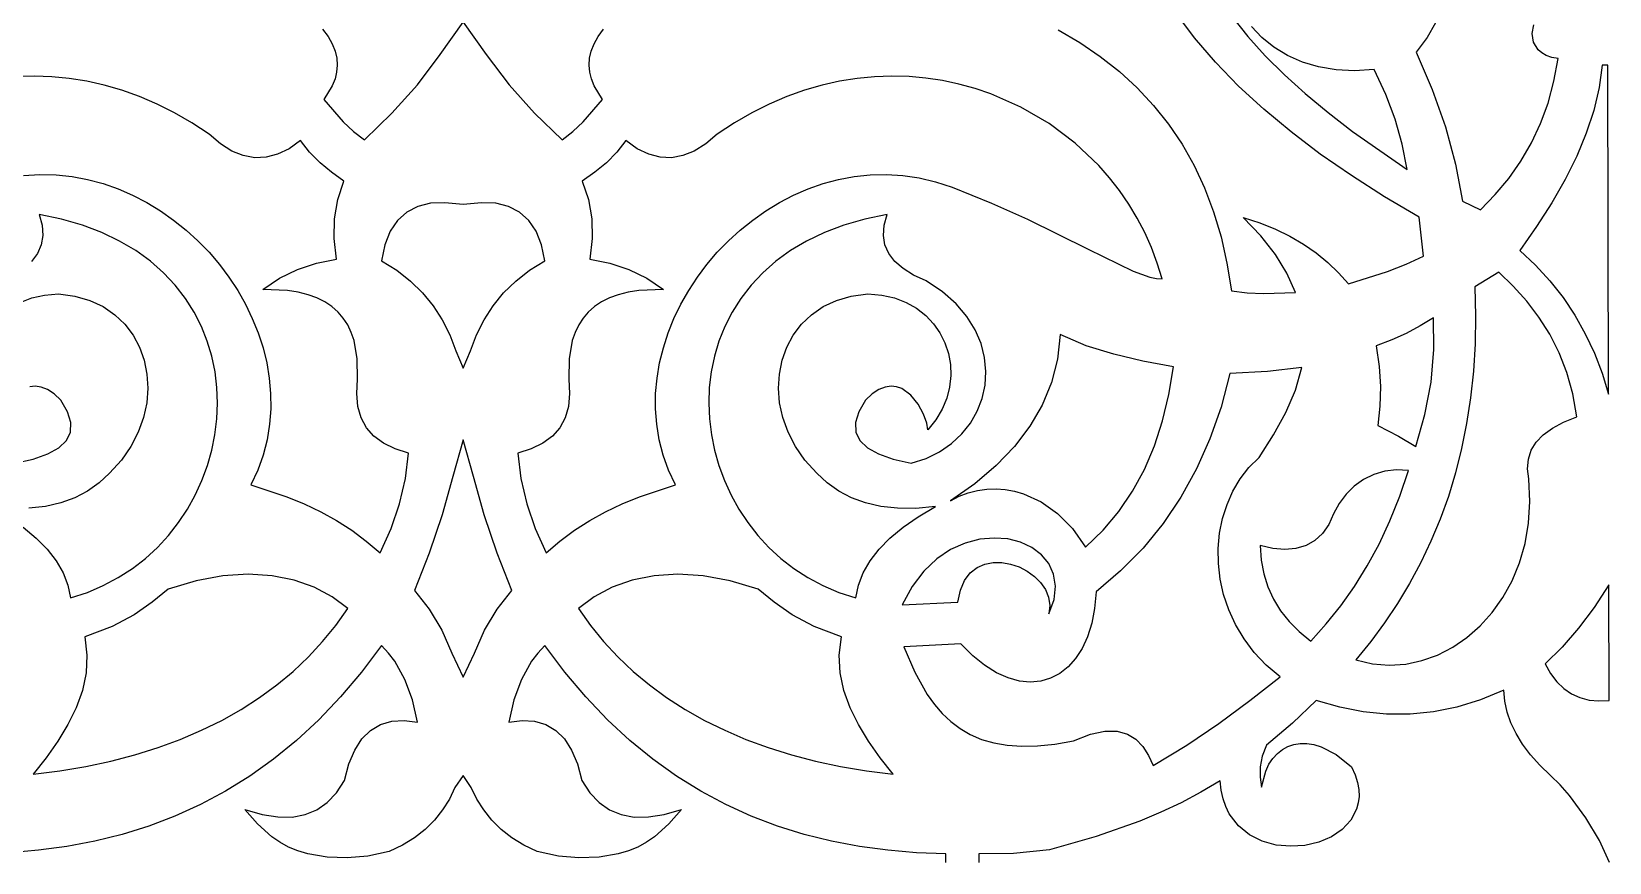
# Model space of a CAD drawing. Extents: x -1703 to -953, y -1065 to 985.
# Drawn here: x -1215 to -1053.1, y -265.4 to -180.1 of the extents above; entities that cross this region are included whole.
import ezdxf

# ---------------------------------------------------------------- set-up
doc = ezdxf.new("R2010")
doc.units = 0
doc.layers.add('LAYER_1', color=18, linetype='CONTINUOUS')

msp = doc.modelspace()

# ---------------------------------------------------------------- linework, layer by layer
at = {"layer": 'LAYER_1'}
for points in [[(-1185.15, -179.89), (-1184.59, -180.66), (-1184.17, -181.41), (-1183.87, -182.15), (-1183.7, -182.87), (-1183.65, -183.59), (-1183.71, -184.3), (-1183.88, -185.01), (-1184.17, -185.71), (-1185.04, -187.11), (-1183.03, -189.41), (-1181.97, -190.41), (-1180.87, -191.27), (-1178.04, -188.51), (-1175.43, -185.6), (-1173.07, -182.49), (-1170.73, -179.19), (-1168.38, -182.49), (-1166.02, -185.6), (-1163.41, -188.51), (-1160.58, -191.27), (-1159.48, -190.41), (-1158.42, -189.41), (-1156.42, -187.11), (-1157.29, -185.71), (-1157.57, -185.01), (-1157.74, -184.3), (-1157.81, -183.59), (-1157.75, -182.87), (-1157.58, -182.15), (-1157.28, -181.41), (-1156.86, -180.66), (-1156.31, -179.89)], [(-1109.67, -179.97), (-1107.43, -181.27), (-1105.33, -182.7), (-1103.36, -184.25), (-1101.54, -185.93), (-1099.86, -187.72), (-1098.32, -189.65), (-1096.94, -191.71), (-1095.7, -193.89), (-1094.62, -196.2), (-1093.7, -198.64), (-1092.93, -201.22), (-1092.33, -203.93), (-1091.88, -206.77), (-1090.25, -206.96), (-1088.59, -207.03), (-1085.29, -206.92), (-1086.17, -204.94), (-1087.35, -203.01), (-1088.85, -201.1), (-1090.65, -199.24), (-1088.95, -199.78), (-1087.36, -200.42), (-1085.87, -201.15), (-1084.48, -201.97), (-1083.19, -202.86), (-1081.99, -203.84), (-1080.88, -204.9), (-1079.86, -206.03), (-1075.85, -204.77), (-1073.95, -204.03), (-1072.15, -203.21), (-1072.61, -199.2), (-1076.17, -197.09), (-1079.55, -194.93), (-1082.75, -192.71), (-1085.75, -190.45), (-1088.55, -188.12), (-1091.14, -185.74), (-1093.51, -183.29), (-1095.66, -180.79), (-1097.58, -178.22)], [(-1091.75, -178.68), (-1090.17, -180.65), (-1088.4, -182.62), (-1086.44, -184.57), (-1084.29, -186.51), (-1081.95, -188.46), (-1079.43, -190.4), (-1073.84, -194.3), (-1074.35, -191.71), (-1075.07, -189.14), (-1076.03, -186.59), (-1077.23, -184.05), (-1079.23, -184.16), (-1081.13, -184.06), (-1082.92, -183.76), (-1084.59, -183.27), (-1086.13, -182.6), (-1087.52, -181.76), (-1088.75, -180.76), (-1089.82, -179.61)], [(-1070.93, -179.25), (-1071.79, -180.74), (-1072.92, -182.27), (-1071.26, -186.09), (-1069.91, -189.92), (-1068.87, -193.74), (-1068.14, -197.56), (-1066.29, -198.45), (-1064.79, -196.88), (-1063.41, -195.21), (-1062.17, -193.44), (-1061.08, -191.57), (-1060.14, -189.58), (-1059.37, -187.48), (-1058.77, -185.25), (-1058.34, -182.9), (-1058.99, -182.79), (-1059.55, -182.6), (-1060.01, -182.34), (-1060.39, -182.01), (-1060.87, -181.22), (-1061.01, -180.34), (-1060.82, -179.45)], [(-1215.84, -194.91), (-1214.17, -194.81), (-1212.51, -194.85), (-1210.87, -195.03), (-1209.27, -195.33), (-1207.69, -195.75), (-1206.15, -196.29), (-1204.65, -196.94), (-1203.19, -197.7), (-1201.79, -198.55), (-1200.45, -199.49), (-1199.17, -200.52), (-1197.96, -201.62), (-1196.81, -202.8), (-1195.75, -204.05), (-1194.77, -205.36), (-1193.87, -206.72), (-1193.07, -208.13), (-1192.37, -209.59), (-1191.76, -211.08), (-1191.27, -212.6), (-1190.89, -214.15), (-1190.63, -215.72), (-1190.49, -217.29), (-1190.47, -218.88), (-1190.6, -220.46), (-1190.86, -222.04), (-1191.26, -223.61), (-1191.81, -225.16), (-1192.52, -226.68), (-1188.81, -227.89), (-1187.05, -228.61), (-1185.35, -229.43), (-1183.71, -230.34), (-1182.15, -231.34), (-1180.67, -232.45), (-1179.26, -233.66), (-1178.12, -231.15), (-1177.25, -228.61), (-1176.65, -226.03), (-1176.33, -223.41), (-1177.72, -222.99), (-1178.91, -222.41), (-1179.88, -221.69), (-1180.64, -220.82), (-1181.19, -219.79), (-1181.53, -218.63), (-1181.65, -217.31), (-1181.57, -215.84), (-1181.59, -213.73), (-1181.92, -211.87), (-1182.21, -211.03), (-1182.58, -210.26), (-1183.03, -209.56), (-1183.57, -208.94), (-1184.2, -208.38), (-1184.92, -207.89), (-1185.74, -207.49), (-1186.65, -207.15), (-1187.65, -206.9), (-1188.76, -206.73), (-1191.28, -206.63), (-1189.57, -205.46), (-1187.74, -204.55), (-1185.79, -203.9), (-1183.73, -203.52), (-1183.97, -201.4), (-1183.92, -199.36), (-1183.58, -197.39), (-1182.96, -195.5), (-1184.24, -194.59), (-1185.42, -193.6), (-1186.49, -192.52), (-1187.43, -191.34), (-1188.6, -192.17), (-1189.77, -192.73), (-1190.94, -193.04), (-1192.11, -193.09), (-1193.29, -192.88), (-1194.46, -192.41), (-1195.63, -191.68), (-1196.8, -190.68), (-1198.57, -189.52), (-1200.35, -188.48), (-1202.14, -187.58), (-1203.94, -186.81), (-1205.75, -186.17), (-1207.56, -185.64), (-1209.37, -185.24), (-1211.17, -184.96), (-1212.96, -184.79), (-1214.73, -184.73), (-1216.49, -184.77)], [(-1215.88, -231.02), (-1214.54, -232.13), (-1213.41, -233.28), (-1212.49, -234.47), (-1211.79, -235.7), (-1211.3, -236.96), (-1211.02, -238.26), (-1209.29, -237.71), (-1207.66, -237.02), (-1206.12, -236.2), (-1204.68, -235.27), (-1203.34, -234.23), (-1202.1, -233.09), (-1200.97, -231.86), (-1199.94, -230.55), (-1199.03, -229.17), (-1198.23, -227.73), (-1197.54, -226.23), (-1196.98, -224.7), (-1196.53, -223.12), (-1196.21, -221.53), (-1196.01, -219.91), (-1195.94, -218.29), (-1196, -216.67), (-1196.19, -215.07), (-1196.52, -213.48), (-1196.99, -211.92), (-1197.59, -210.41), (-1198.34, -208.94), (-1199.24, -207.53), (-1200.28, -206.18), (-1201.48, -204.91), (-1202.82, -203.72), (-1204.33, -202.63), (-1205.99, -201.65), (-1207.81, -200.77), (-1209.79, -200.02), (-1211.94, -199.39), (-1214.26, -198.91), (-1213.95, -200.02), (-1213.87, -201.06), (-1214.03, -202.03), (-1214.41, -202.92), (-1215.03, -203.73)], [(-1216.2, -207.94), (-1215.01, -207.48), (-1213.69, -207.19), (-1212.25, -207.08), (-1210.57, -207.3), (-1209.04, -207.74), (-1207.67, -208.38), (-1206.48, -209.21), (-1205.45, -210.19), (-1204.6, -211.31), (-1203.94, -212.55), (-1203.47, -213.89), (-1203.18, -215.3), (-1203.1, -216.76), (-1203.21, -218.25), (-1203.54, -219.76), (-1204.08, -221.26), (-1204.83, -222.73), (-1205.81, -224.15), (-1207.01, -225.49), (-1208.08, -226.47), (-1209.27, -227.31), (-1210.58, -228), (-1212.02, -228.53), (-1213.6, -228.9), (-1215.31, -229.08)], [(-1216.73, -224.45), (-1214.86, -224.03), (-1213.35, -223.5), (-1212.22, -222.86), (-1211.44, -222.11), (-1211.04, -221.25), (-1211, -220.27), (-1211.33, -219.19), (-1212.02, -217.99), (-1212.72, -217.33), (-1213.39, -216.89), (-1214.04, -216.63), (-1214.64, -216.54), (-1215.21, -216.61)], [(-1121.18, -265.43), (-1121.18, -264.54), (-1124.19, -264.44), (-1127.15, -264.19), (-1130.06, -263.8), (-1132.92, -263.26), (-1135.72, -262.57), (-1138.46, -261.71), (-1141.15, -260.69), (-1143.77, -259.5), (-1146.33, -258.13), (-1148.83, -256.58), (-1151.26, -254.84), (-1153.62, -252.91), (-1155.91, -250.78), (-1158.13, -248.45), (-1160.28, -245.91), (-1162.35, -243.16), (-1163.07, -243.94), (-1163.7, -244.78), (-1164.74, -246.65), (-1165.51, -248.75), (-1166.05, -251.04), (-1164.66, -250.86), (-1163.39, -250.94), (-1162.24, -251.28), (-1161.23, -251.88), (-1160.34, -252.75), (-1159.6, -253.9), (-1159, -255.32), (-1158.56, -257.03), (-1157.73, -258.28), (-1156.78, -259.28), (-1155.72, -260.03), (-1154.52, -260.52), (-1153.18, -260.77), (-1151.71, -260.76), (-1150.09, -260.51), (-1148.32, -260), (-1149.61, -261.48), (-1151.09, -262.79), (-1151.92, -263.36), (-1152.81, -263.85), (-1153.76, -264.25), (-1154.8, -264.55), (-1156.78, -264.88), (-1158.84, -264.96), (-1160.95, -264.78), (-1163.12, -264.31), (-1164.5, -263.67), (-1165.74, -262.91), (-1166.83, -262.05), (-1167.79, -261.09), (-1168.62, -260.05), (-1169.31, -258.93), (-1169.89, -257.75), (-1170.73, -256.5), (-1171.57, -257.75), (-1172.14, -258.93), (-1172.84, -260.05), (-1173.66, -261.09), (-1174.62, -262.05), (-1175.71, -262.91), (-1176.95, -263.67), (-1178.33, -264.31), (-1180.5, -264.78), (-1182.62, -264.96), (-1184.67, -264.88), (-1186.66, -264.55), (-1187.69, -264.25), (-1188.65, -263.85), (-1189.53, -263.36), (-1190.36, -262.79), (-1191.84, -261.48), (-1193.13, -260), (-1191.36, -260.51), (-1189.74, -260.76), (-1188.27, -260.77), (-1186.94, -260.52), (-1185.74, -260.03), (-1184.67, -259.28), (-1183.72, -258.28), (-1182.9, -257.03), (-1182.45, -255.32), (-1181.85, -253.9), (-1181.11, -252.75), (-1180.23, -251.88), (-1179.21, -251.28), (-1178.06, -250.94), (-1176.79, -250.86), (-1175.4, -251.04), (-1175.94, -248.75), (-1176.71, -246.65), (-1177.75, -244.78), (-1178.39, -243.94), (-1179.1, -243.16), (-1181.17, -245.91), (-1183.32, -248.45), (-1185.54, -250.78), (-1187.83, -252.91), (-1190.19, -254.84), (-1192.62, -256.58), (-1195.12, -258.13), (-1197.68, -259.5), (-1200.31, -260.69), (-1202.99, -261.71), (-1205.73, -262.57), (-1208.54, -263.26), (-1211.39, -263.8), (-1214.3, -264.19), (-1217.26, -264.44)], [(-1053.07, -265.43), (-1054.1, -263.18), (-1055.49, -260.85), (-1057.18, -258.55), (-1058.12, -257.48), (-1059.12, -256.52), (-1060.22, -255.45), (-1061.18, -254.38), (-1061.99, -253.3), (-1062.66, -252.21), (-1063.19, -251.11), (-1063.57, -250), (-1063.81, -248.88), (-1063.9, -247.75), (-1066.31, -248.75), (-1068.72, -249.49), (-1071.12, -249.97), (-1073.53, -250.21), (-1075.94, -250.2), (-1078.35, -249.96), (-1080.76, -249.49), (-1083.17, -248.8), (-1085.6, -251.14), (-1088.26, -253.4), (-1088.71, -254.54), (-1088.92, -255.63), (-1088.93, -256.68), (-1088.8, -257.71), (-1088.35, -256.06), (-1088.02, -255.36), (-1087.62, -254.76), (-1087.15, -254.26), (-1086.64, -253.85), (-1086.07, -253.54), (-1085.46, -253.33), (-1084.81, -253.22), (-1084.12, -253.23), (-1083.4, -253.34), (-1082.66, -253.56), (-1081.12, -254.36), (-1079.55, -255.63), (-1079.18, -256.44), (-1078.93, -257.22), (-1078.79, -257.96), (-1078.77, -258.67), (-1078.85, -259.33), (-1079.02, -259.96), (-1079.61, -261.09), (-1080.49, -262.04), (-1081.61, -262.79), (-1082.91, -263.34), (-1084.32, -263.68), (-1085.79, -263.78), (-1087.27, -263.65), (-1088.7, -263.26), (-1090.02, -262.6), (-1091.16, -261.66), (-1092.09, -260.43), (-1092.45, -259.7), (-1092.73, -258.89), (-1092.93, -258.01), (-1093.04, -257.04), (-1095.01, -258.22), (-1097.03, -259.3), (-1099.12, -260.29), (-1101.27, -261.18), (-1105.76, -262.76), (-1110.54, -264.13), (-1114.24, -264.51), (-1117.8, -264.54), (-1117.8, -265.43), (-1117.79, -265.43)]]:
    msp.add_lwpolyline(points, dxfattribs=at)
for points in [[(-1053.82, -183.59), (-1054.13, -185.9), (-1054.68, -188.23), (-1055.45, -190.58), (-1056.43, -192.94), (-1057.61, -195.33), (-1058.99, -197.73), (-1060.55, -200.16), (-1062.28, -202.6), (-1060.66, -204.12), (-1059.18, -205.74), (-1057.83, -207.45), (-1056.62, -209.26), (-1055.55, -211.16), (-1054.61, -213.15), (-1053.82, -215.22), (-1053.16, -217.38), (-1053.22, -183.59)], [(-1128.5, -184.79), (-1130.29, -184.96), (-1132.09, -185.24), (-1133.89, -185.64), (-1135.7, -186.17), (-1137.51, -186.81), (-1139.31, -187.58), (-1141.11, -188.48), (-1142.89, -189.52), (-1144.65, -190.68), (-1145.82, -191.68), (-1147, -192.41), (-1148.17, -192.88), (-1149.34, -193.09), (-1150.51, -193.04), (-1151.68, -192.73), (-1152.85, -192.17), (-1154.03, -191.34), (-1154.96, -192.52), (-1156.03, -193.6), (-1157.21, -194.59), (-1158.5, -195.5), (-1157.87, -197.39), (-1157.53, -199.36), (-1157.48, -201.4), (-1157.73, -203.52), (-1155.66, -203.9), (-1153.72, -204.55), (-1151.89, -205.46), (-1150.17, -206.63), (-1152.69, -206.73), (-1153.8, -206.9), (-1154.81, -207.15), (-1155.72, -207.49), (-1156.53, -207.89), (-1157.25, -208.38), (-1157.88, -208.94), (-1158.42, -209.56), (-1158.87, -210.26), (-1159.24, -211.03), (-1159.53, -211.87), (-1159.86, -213.73), (-1159.89, -215.84), (-1159.8, -217.31), (-1159.92, -218.63), (-1160.26, -219.79), (-1160.81, -220.82), (-1161.57, -221.69), (-1162.54, -222.41), (-1163.73, -222.99), (-1165.13, -223.41), (-1164.8, -226.03), (-1164.2, -228.61), (-1163.33, -231.15), (-1162.2, -233.66), (-1160.79, -232.45), (-1159.3, -231.34), (-1157.74, -230.34), (-1156.11, -229.43), (-1154.41, -228.61), (-1152.64, -227.89), (-1148.94, -226.68), (-1149.64, -225.16), (-1150.19, -223.61), (-1150.6, -222.04), (-1150.86, -220.46), (-1150.98, -218.88), (-1150.97, -217.29), (-1150.83, -215.72), (-1150.56, -214.15), (-1150.18, -212.6), (-1149.69, -211.08), (-1149.09, -209.59), (-1148.38, -208.13), (-1147.58, -206.72), (-1146.69, -205.36), (-1145.7, -204.05), (-1144.64, -202.8), (-1143.5, -201.62), (-1142.28, -200.52), (-1141, -199.49), (-1139.66, -198.55), (-1138.26, -197.7), (-1136.81, -196.94), (-1135.31, -196.29), (-1133.77, -195.75), (-1132.19, -195.33), (-1130.58, -195.03), (-1128.94, -194.85), (-1127.29, -194.81), (-1125.61, -194.91), (-1123.93, -195.16), (-1122.24, -195.56), (-1120.54, -196.11), (-1116.49, -197.75), (-1112.81, -199.41), (-1106.58, -202.48), (-1101.95, -204.73), (-1100.26, -205.35), (-1099.57, -205.5), (-1098.99, -205.54), (-1099.48, -203.9), (-1100.07, -202.31), (-1100.76, -200.77), (-1101.54, -199.28), (-1102.41, -197.85), (-1103.36, -196.47), (-1104.39, -195.15), (-1105.49, -193.9), (-1107.91, -191.6), (-1110.59, -189.59), (-1113.48, -187.89), (-1116.58, -186.54), (-1118.19, -185.99), (-1119.84, -185.54), (-1121.52, -185.18), (-1123.23, -184.93), (-1124.96, -184.77), (-1126.72, -184.73)], [(-1174.07, -197.77), (-1175.37, -198.09), (-1176.5, -198.68), (-1177.45, -199.53), (-1178.21, -200.64), (-1178.76, -202.02), (-1179.1, -203.66), (-1177.54, -204.65), (-1176.13, -205.75), (-1174.89, -206.96), (-1173.8, -208.29), (-1172.87, -209.72), (-1172.1, -211.27), (-1171.49, -212.93), (-1170.73, -214.71), (-1169.96, -212.93), (-1169.35, -211.27), (-1168.58, -209.72), (-1167.65, -208.29), (-1166.57, -206.96), (-1165.32, -205.75), (-1163.91, -204.65), (-1162.35, -203.66), (-1162.69, -202.02), (-1163.24, -200.64), (-1164, -199.53), (-1164.95, -198.68), (-1166.08, -198.09), (-1167.38, -197.77), (-1168.84, -197.71), (-1170.73, -197.91), (-1172.62, -197.71)], [(-1129.51, -199.39), (-1131.66, -200.02), (-1133.64, -200.77), (-1135.47, -201.65), (-1137.13, -202.63), (-1138.63, -203.72), (-1139.98, -204.91), (-1141.17, -206.18), (-1142.21, -207.53), (-1143.11, -208.94), (-1143.86, -210.41), (-1144.47, -211.92), (-1144.93, -213.48), (-1145.26, -215.07), (-1145.46, -216.67), (-1145.52, -218.29), (-1145.45, -219.91), (-1145.25, -221.53), (-1144.92, -223.12), (-1144.48, -224.7), (-1143.91, -226.23), (-1143.23, -227.73), (-1142.42, -229.17), (-1141.51, -230.55), (-1140.49, -231.86), (-1139.35, -233.09), (-1138.12, -234.23), (-1136.78, -235.27), (-1135.34, -236.2), (-1133.8, -237.02), (-1132.16, -237.71), (-1130.43, -238.26), (-1130.15, -236.96), (-1129.66, -235.7), (-1128.96, -234.47), (-1128.04, -233.28), (-1126.92, -232.13), (-1125.58, -231.02), (-1124.02, -229.94), (-1122.26, -228.9), (-1124.28, -229.09), (-1126.14, -229.08), (-1127.86, -228.9), (-1129.43, -228.53), (-1130.87, -228), (-1132.18, -227.31), (-1133.37, -226.47), (-1134.44, -225.49), (-1135.65, -224.15), (-1136.62, -222.73), (-1137.38, -221.26), (-1137.91, -219.76), (-1138.24, -218.25), (-1138.36, -216.76), (-1138.27, -215.3), (-1137.99, -213.89), (-1137.51, -212.55), (-1136.85, -211.31), (-1136, -210.19), (-1134.98, -209.21), (-1133.78, -208.38), (-1132.41, -207.74), (-1130.89, -207.3), (-1129.2, -207.08), (-1127.76, -207.19), (-1126.45, -207.48), (-1125.25, -207.94), (-1124.18, -208.54), (-1123.25, -209.28), (-1122.45, -210.13), (-1121.79, -211.07), (-1121.28, -212.09), (-1120.92, -213.18), (-1120.72, -214.31), (-1120.68, -215.46), (-1120.8, -216.63), (-1121.09, -217.79), (-1121.56, -218.92), (-1122.2, -220), (-1123.03, -221.03), (-1123.13, -220.35), (-1123.46, -219.41), (-1124.01, -218.4), (-1124.77, -217.47), (-1125.71, -216.79), (-1126.24, -216.61), (-1126.81, -216.54), (-1127.42, -216.63), (-1128.06, -216.89), (-1128.73, -217.33), (-1129.43, -217.99), (-1130.12, -219.19), (-1130.45, -220.27), (-1130.41, -221.25), (-1130.01, -222.11), (-1129.24, -222.86), (-1128.1, -223.5), (-1126.6, -224.03), (-1124.73, -224.45), (-1123.2, -223.96), (-1121.82, -223.28), (-1120.6, -222.43), (-1119.54, -221.44), (-1118.66, -220.33), (-1117.96, -219.11), (-1117.46, -217.8), (-1117.16, -216.44), (-1117.07, -215.03), (-1117.2, -213.6), (-1117.57, -212.17), (-1118.18, -210.76), (-1119.03, -209.39), (-1120.14, -208.09), (-1121.53, -206.86), (-1123.19, -205.74), (-1124.5, -205.14), (-1125.58, -204.48), (-1126.42, -203.73), (-1127.04, -202.92), (-1127.43, -202.03), (-1127.58, -201.06), (-1127.5, -200.02), (-1127.19, -198.91)], [(-1066.9, -206.33), (-1066.83, -209.31), (-1066.87, -212.2), (-1067.04, -215.01), (-1067.33, -217.74), (-1067.73, -220.39), (-1068.24, -222.95), (-1068.87, -225.44), (-1069.6, -227.86), (-1070.44, -230.2), (-1071.39, -232.46), (-1072.43, -234.66), (-1073.58, -236.79), (-1074.81, -238.85), (-1076.15, -240.84), (-1077.57, -242.77), (-1079.09, -244.64), (-1077.38, -245.04), (-1075.67, -245.18), (-1073.98, -245.07), (-1072.32, -244.72), (-1070.71, -244.14), (-1069.16, -243.34), (-1067.7, -242.34), (-1066.34, -241.14), (-1065.11, -239.77), (-1064.01, -238.22), (-1063.07, -236.52), (-1062.3, -234.67), (-1061.73, -232.69), (-1061.37, -230.59), (-1061.24, -228.38), (-1061.35, -226.07), (-1061.48, -225.02), (-1061.39, -224.03), (-1061.09, -223.12), (-1060.58, -222.29), (-1059.86, -221.53), (-1058.92, -220.84), (-1057.78, -220.23), (-1056.42, -219.69), (-1056.83, -217.33), (-1057.44, -215.15), (-1058.23, -213.12), (-1059.19, -211.22), (-1060.31, -209.46), (-1061.56, -207.82), (-1062.94, -206.28), (-1064.44, -204.84)], [(-1072.49, -210.35), (-1073.92, -211.12), (-1075.42, -211.8), (-1077, -212.41), (-1076.71, -214.51), (-1076.58, -216.57), (-1076.63, -218.6), (-1076.85, -220.58), (-1074.71, -221.66), (-1072.96, -222.73), (-1072.02, -219.45), (-1071.38, -216.12), (-1071.08, -212.79), (-1071.14, -209.52)], [(-1109.73, -213.76), (-1110.34, -216.18), (-1111.28, -218.48), (-1112.55, -220.66), (-1114.13, -222.73), (-1116.03, -224.7), (-1118.22, -226.56), (-1120.72, -228.31), (-1119.81, -227.85), (-1118.88, -227.49), (-1117.94, -227.25), (-1116.99, -227.11), (-1116.03, -227.08), (-1115.08, -227.15), (-1114.14, -227.32), (-1113.21, -227.59), (-1111.4, -228.41), (-1109.71, -229.61), (-1108.18, -231.17), (-1106.84, -233.06), (-1105.03, -231.33), (-1103.42, -229.42), (-1102.01, -227.33), (-1100.79, -225.08), (-1099.76, -222.67), (-1098.93, -220.11), (-1098.28, -217.41), (-1097.82, -214.57), (-1100.97, -213.97), (-1103.95, -213.27), (-1106.77, -212.39), (-1109.46, -211.23)], [(-1088.18, -215.02), (-1092.04, -215.24), (-1092.94, -218.69), (-1094.08, -221.96), (-1095.45, -225.04), (-1097.05, -227.94), (-1098.88, -230.65), (-1100.94, -233.17), (-1103.24, -235.51), (-1105.76, -237.66), (-1105.92, -239.35), (-1106.21, -240.88), (-1106.65, -242.26), (-1107.2, -243.46), (-1107.87, -244.5), (-1108.63, -245.36), (-1109.49, -246.04), (-1110.44, -246.53), (-1111.45, -246.82), (-1112.52, -246.92), (-1113.64, -246.81), (-1114.8, -246.49), (-1115.99, -245.96), (-1117.2, -245.2), (-1118.42, -244.22), (-1119.64, -243.01), (-1125.5, -243.31), (-1124.38, -245.91), (-1123.09, -248.21), (-1122.36, -249.23), (-1121.56, -250.15), (-1120.68, -250.98), (-1119.72, -251.7), (-1118.67, -252.31), (-1117.52, -252.8), (-1116.26, -253.17), (-1114.89, -253.41), (-1113.39, -253.51), (-1111.76, -253.48), (-1109.99, -253.29), (-1108.07, -252.96), (-1106.34, -252.28), (-1104.86, -251.96), (-1103.6, -251.96), (-1102.55, -252.25), (-1101.67, -252.79), (-1100.96, -253.53), (-1100.37, -254.44), (-1099.9, -255.48), (-1096.46, -253.39), (-1093.16, -251.16), (-1089.97, -248.81), (-1086.87, -246.38), (-1088.3, -245.18), (-1089.53, -243.87), (-1090.58, -242.48), (-1091.46, -241.01), (-1092.15, -239.49), (-1092.67, -237.93), (-1093.02, -236.35), (-1093.2, -234.76), (-1093.22, -233.19), (-1093.08, -231.64), (-1092.78, -230.13), (-1092.32, -228.69), (-1091.72, -227.32), (-1090.97, -226.05), (-1090.07, -224.89), (-1089.03, -223.85), (-1087.55, -221.55), (-1086.29, -219.25), (-1085.31, -216.95), (-1084.64, -214.64)], [(-1171.79, -225.83), (-1172.88, -229.74), (-1174.21, -233.67), (-1175.71, -237.52), (-1174.22, -239.43), (-1172.93, -241.59), (-1171.88, -243.94), (-1170.73, -246.42), (-1169.57, -243.94), (-1168.52, -241.59), (-1167.24, -239.43), (-1165.74, -237.52), (-1167.24, -233.67), (-1168.58, -229.74), (-1169.66, -225.83), (-1170.73, -222.05)], [(-1076.14, -225.27), (-1077.27, -225.61), (-1078.32, -226.13), (-1079.26, -226.81), (-1080.1, -227.63), (-1080.82, -228.58), (-1081.4, -229.64), (-1081.88, -230.76), (-1082.51, -231.68), (-1083.3, -232.39), (-1084.21, -232.91), (-1085.25, -233.22), (-1086.39, -233.32), (-1087.62, -233.22), (-1088.93, -232.91), (-1088.82, -234.39), (-1088.55, -235.8), (-1088.13, -237.14), (-1087.56, -238.4), (-1086.83, -239.59), (-1085.94, -240.7), (-1084.91, -241.74), (-1083.71, -242.71), (-1082.14, -240.95), (-1080.65, -239.08), (-1079.24, -237.1), (-1077.93, -234.99), (-1076.71, -232.75), (-1075.6, -230.37), (-1074.59, -227.85), (-1073.69, -225.19), (-1074.94, -225.12)], [(-1117.71, -232.26), (-1119.2, -232.66), (-1120.69, -233.32), (-1122.11, -234.27), (-1123.44, -235.53), (-1124.64, -237.1), (-1125.65, -239), (-1119.95, -238.7), (-1119.69, -237.47), (-1119.26, -236.48), (-1118.68, -235.71), (-1117.98, -235.16), (-1117.18, -234.81), (-1116.32, -234.64), (-1115.43, -234.65), (-1114.53, -234.81), (-1113.65, -235.1), (-1112.83, -235.53), (-1112.09, -236.07), (-1111.46, -236.7), (-1110.97, -237.42), (-1110.64, -238.21), (-1110.52, -239.05), (-1110.62, -239.93), (-1110.08, -238.44), (-1109.93, -237.07), (-1110.12, -235.84), (-1110.61, -234.76), (-1111.37, -233.84), (-1112.35, -233.1), (-1113.51, -232.56), (-1114.82, -232.23), (-1116.23, -232.13)], [(-1195.38, -236), (-1198.12, -236.51), (-1201, -237.37), (-1202.65, -238.73), (-1204.51, -240.01), (-1206.75, -241.2), (-1209.56, -242.27), (-1209.34, -244.14), (-1209.43, -245.98), (-1209.81, -247.78), (-1210.44, -249.55), (-1211.29, -251.29), (-1212.34, -253), (-1213.54, -254.7), (-1214.87, -256.38), (-1212.12, -256.03), (-1209.46, -255.58), (-1206.9, -255.03), (-1204.42, -254.39), (-1202.04, -253.65), (-1199.76, -252.81), (-1197.57, -251.87), (-1195.48, -250.85), (-1193.5, -249.73), (-1191.62, -248.51), (-1189.84, -247.21), (-1188.17, -245.82), (-1186.6, -244.34), (-1185.15, -242.77), (-1183.8, -241.12), (-1182.57, -239.38), (-1184.18, -238.17), (-1186.02, -237.19), (-1188.08, -236.46), (-1190.34, -236), (-1192.78, -235.84)], [(-1151.12, -236), (-1153.38, -236.46), (-1155.43, -237.19), (-1157.28, -238.17), (-1158.88, -239.38), (-1157.65, -241.12), (-1156.31, -242.77), (-1154.85, -244.34), (-1153.29, -245.82), (-1151.61, -247.21), (-1149.84, -248.51), (-1147.95, -249.73), (-1145.97, -250.85), (-1143.88, -251.87), (-1141.7, -252.81), (-1139.41, -253.65), (-1137.03, -254.39), (-1134.56, -255.03), (-1131.99, -255.58), (-1129.33, -256.03), (-1126.58, -256.38), (-1127.91, -254.7), (-1129.11, -253), (-1130.16, -251.29), (-1131.01, -249.55), (-1131.64, -247.78), (-1132.02, -245.98), (-1132.12, -244.14), (-1131.9, -242.27), (-1134.7, -241.2), (-1136.94, -240.01), (-1138.8, -238.73), (-1140.46, -237.37), (-1143.33, -236.51), (-1146.08, -236), (-1148.68, -235.84)], [(-1054.64, -239.26), (-1056.24, -241.4), (-1057.92, -243.34), (-1059.66, -245.03), (-1059.11, -246.03), (-1058.47, -246.88), (-1057.76, -247.57), (-1056.96, -248.12), (-1056.1, -248.51), (-1055.16, -248.76), (-1054.16, -248.86), (-1053.1, -248.81), (-1053.12, -236.94)]]:
    msp.add_lwpolyline(points, close=True, dxfattribs=at)

doc.saveas('drawing.dxf')
